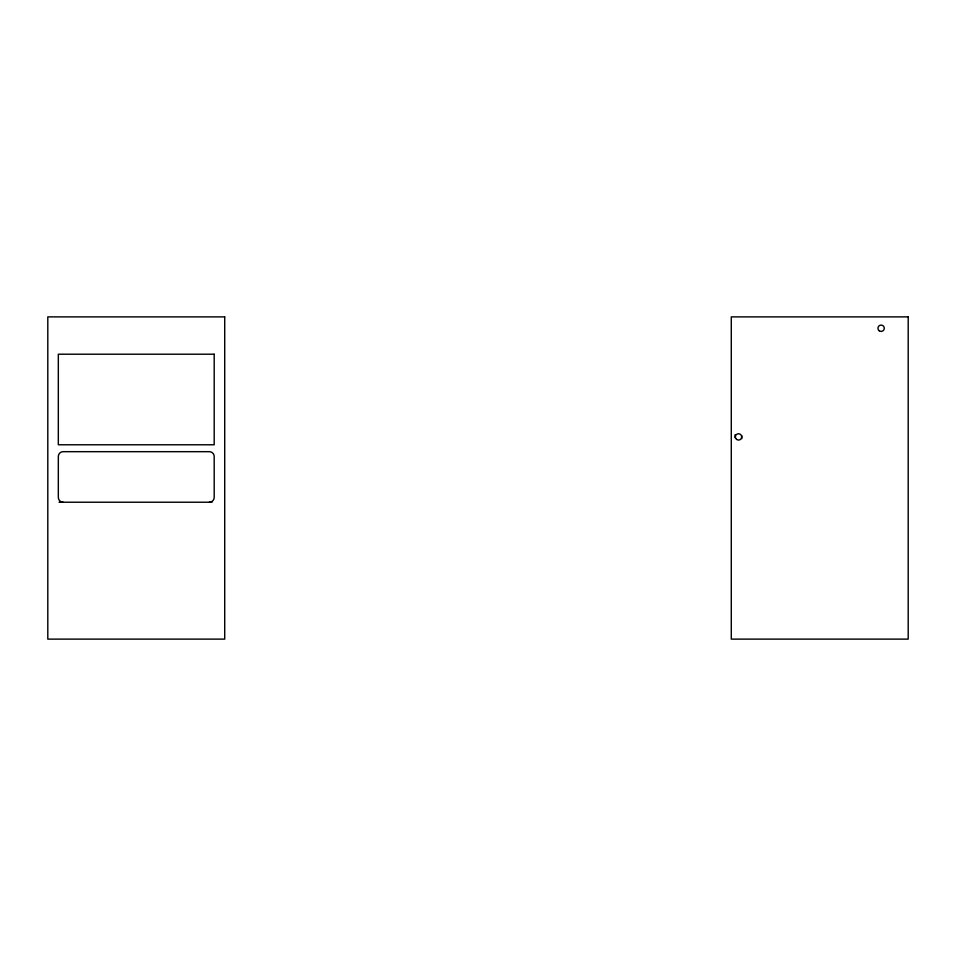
<?xml version="1.0" encoding="UTF-8"?>
<svg xmlns="http://www.w3.org/2000/svg" width="956" height="956" viewBox="0 0 956 956"><rect width="100%" height="100%" fill="white"/><g stroke="black" fill="none" stroke-linecap="round" stroke-linejoin="round"><path stroke-width="1.43" d="M59.021 502.223L212.017 502.223M741.808 435.709L741.808 438.649M735.068 434.729L735.068 437.717M63.18 502.223A4.84 4.84 0 0 1 58.328 497.383L58.328 456.514A4.84 4.84 0 0 1 63.18 451.674L209.352 451.674A4.84 4.84 0 0 1 214.192 456.514L214.192 497.383A4.84 4.84 0 0 1 209.352 502.223M224.72 316.878L47.8 316.878L47.8 639.122L224.72 639.122L224.72 316.878M908.2 316.878L731.28 316.878L731.28 639.122L908.2 639.122L908.2 316.878M214.192 354.21L58.328 354.21L58.328 444.779L214.192 444.779L214.192 354.21M736.562 439.378A3.155 3.155 0 0 0 741.653 437.358A3.155 3.155 0 0 0 737.363 433.964A3.155 3.155 0 0 0 736.562 439.378M879.221 330.764A3.155 3.155 0 0 0 884.264 328.637A3.155 3.155 0 0 0 879.902 325.339A3.155 3.155 0 0 0 879.221 330.764"/></g></svg>
